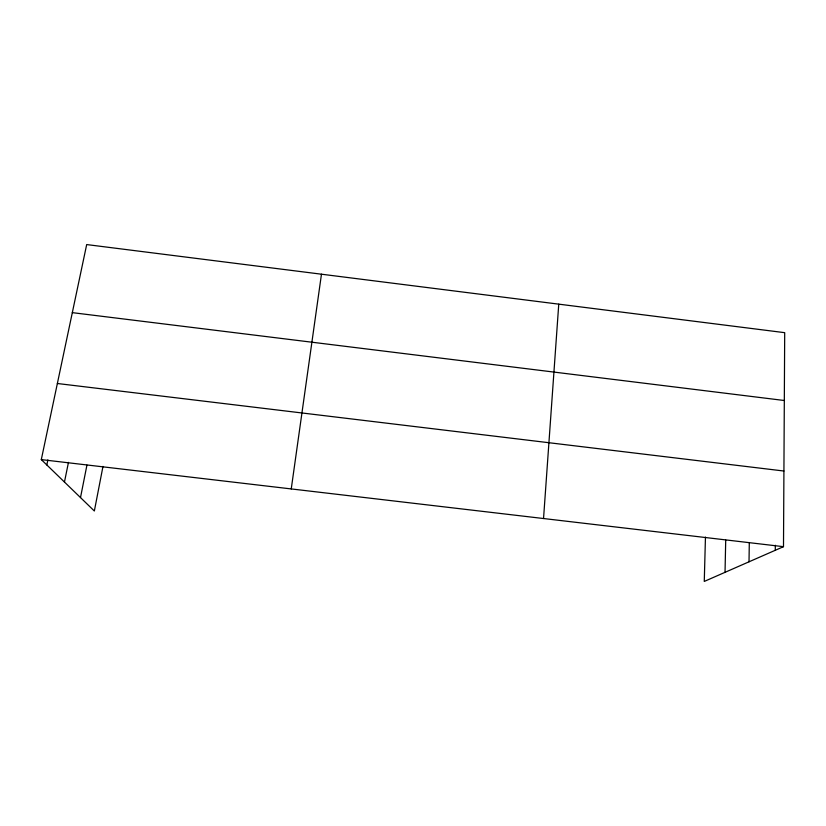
<?xml version="1.0" encoding="UTF-8"?>
<svg xmlns="http://www.w3.org/2000/svg" width="826" height="826" viewBox="0 0 826 826"><rect width="100%" height="100%" fill="white"/><g stroke="black" fill="none" stroke-linecap="round" stroke-linejoin="round"><path stroke-width="1.24" d="M705.456 537.096L704.268 581.432L783.492 546.678L784.7 332.671L86.689 244.568L41.3 459.607L94.35 510.995L102.982 466.411M775.284 550.281L775.325 545.274M749.017 561.804L749.296 542.816M725.032 572.325L725.713 540.101M543.539 518.521L558.758 304.154M291.248 488.93L321.469 274.201M80.504 497.582L86.936 465.121M64.459 482.043L68.465 462.364M46.824 464.955L47.877 459.917M41.3 459.607L783.492 546.678M57.366 383.501L783.915 471.026M72.316 312.641L784.318 400.507"/></g></svg>
